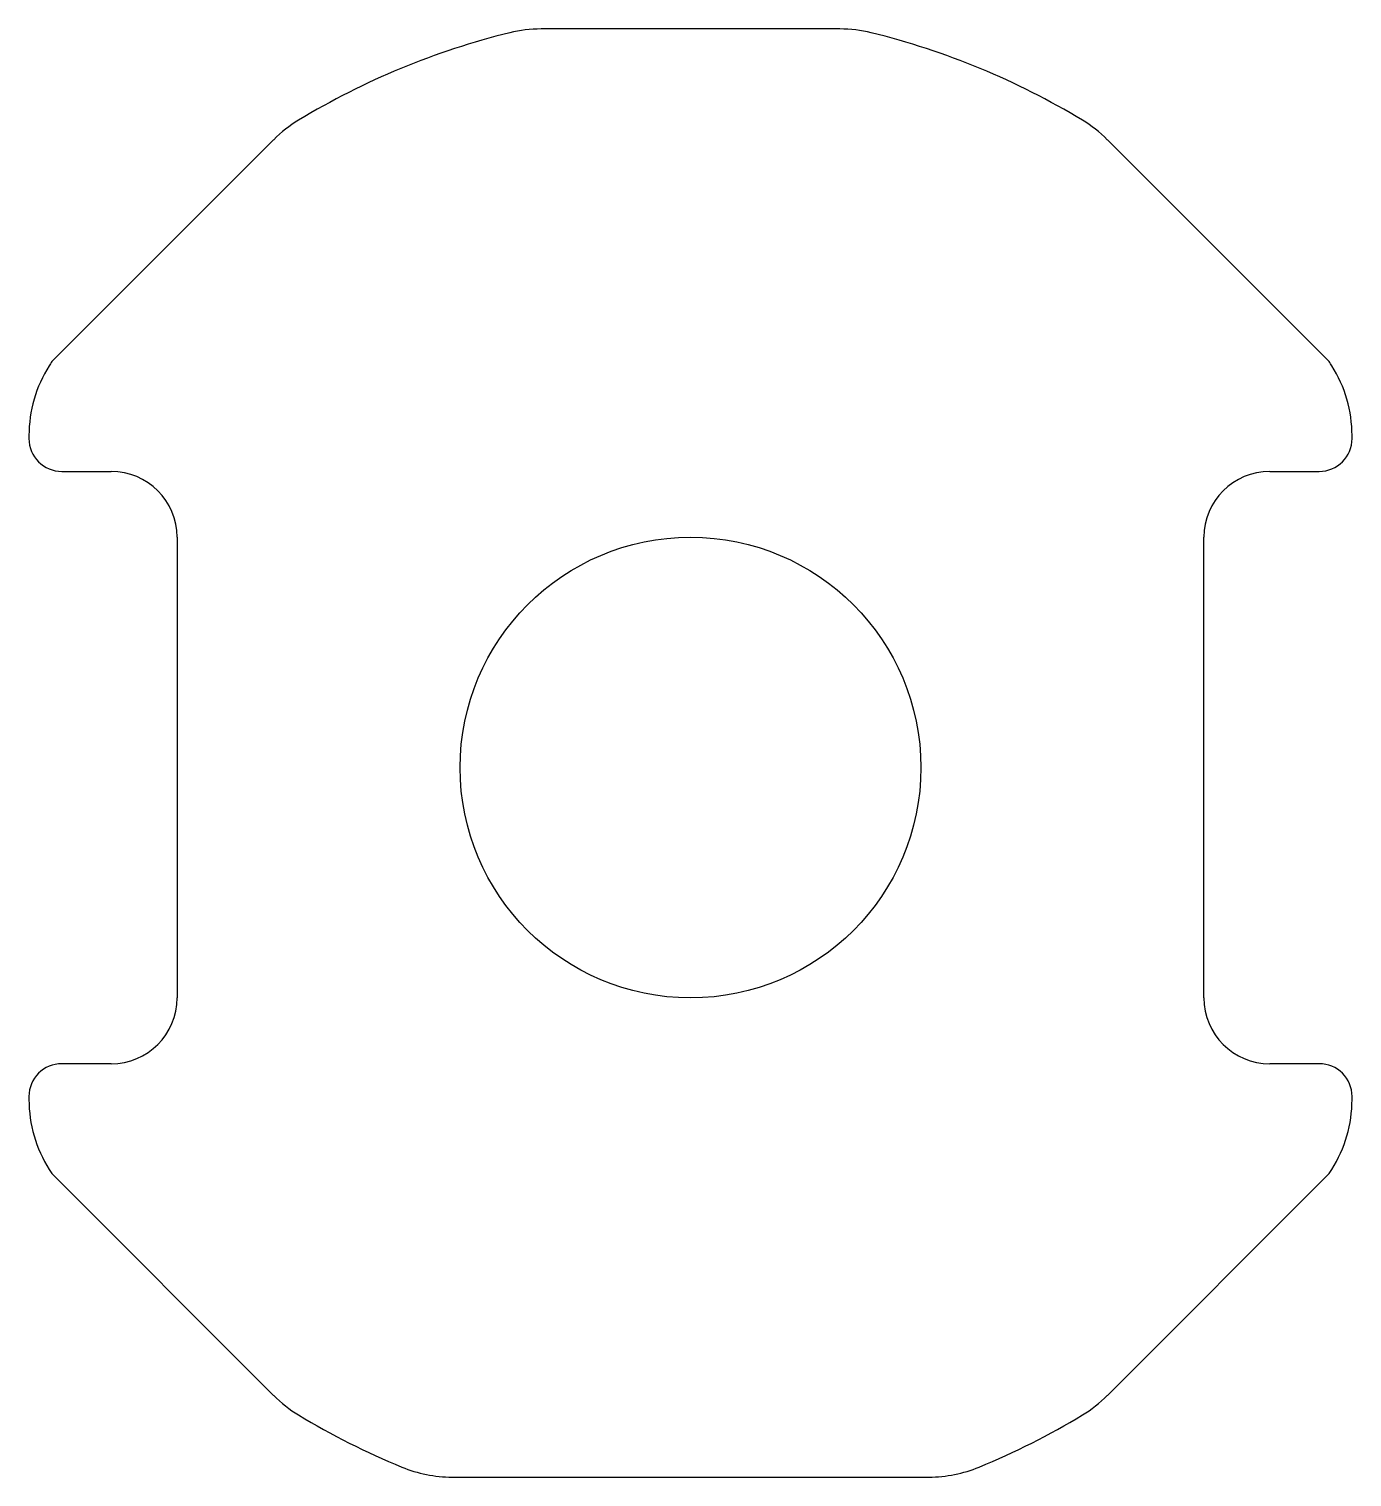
# Model space of a CAD drawing. Extents: x -10.1 to 10.1, y -10.8 to 11.2.
import ezdxf

# ---------------------------------------------------------------- set-up
doc = ezdxf.new("R2010")
doc.units = 0
doc.layers.add('MODELSKETCH_VISIBLE', color=7, linetype='CONTINUOUS')

msp = doc.modelspace()

# ---------------------------------------------------------------- linework, layer by layer
at = {"layer": 'MODELSKETCH_VISIBLE'}
for p, q in [((2.269, 11.225), (-2.269, 11.225)), ((-6.333, 9.542), (-9.705, 6.169)), ((9.705, 6.169), (6.333, 9.542)), ((-10.05, 5.045), (-10.05, 5)), ((10.05, 5), (10.05, 5.045)), ((-9.55, 4.5), (-8.8, 4.5)), ((8.8, 4.5), (9.55, 4.5)), ((-7.8, 3.5), (-7.8, -3.5)), ((7.8, -3.5), (7.8, 3.5)), ((-8.8, -4.5), (-9.55, -4.5)), ((9.55, -4.5), (8.8, -4.5)), ((-10.05, -5), (-10.05, -5.045)), ((10.05, -5.045), (10.05, -5)), ((-9.705, -6.169), (-6.333, -9.542)), ((6.333, -9.542), (9.705, -6.169)), ((-3.623, -10.782), (3.623, -10.782))]:
    msp.add_line(p, q, dxfattribs=at)
msp.add_circle((0, 0), 3.5, dxfattribs=at)
for centre, radius, start, end in [((-2.269, 9.225), 2, 90, 103.8203), ((2.269, 9.225), 2, 76.1797, 90), ((0, 0), 11.5, 103.8203, 121.1797), ((0, 0), 11.5, 58.8203, 76.1797), ((-4.918, 8.128), 2, 121.1797, 135), ((4.918, 8.128), 2, 45, 58.8203), ((0, 0), 11.5, 147.5559, 147.9266), ((0, 0), 11.5, 32.0734, 32.4441), ((-8.05, 5.045), 2, 147.9266, 180), ((8.05, 5.045), 2, 0, 32.0734), ((-9.55, 5), 0.5, 180, 270), ((9.55, 5), 0.5, 270, 0), ((-8.8, 3.5), 1, 0, 90), ((8.8, 3.5), 1, 90, 180), ((-8.8, -3.5), 1, 270, 0), ((8.8, -3.5), 1, 180, 270), ((-9.55, -5), 0.5, 90, 180), ((9.55, -5), 0.5, 0, 90), ((-8.05, -5.045), 2, 180, 212.0734), ((8.05, -5.045), 2, 327.9266, 0), ((0, 0), 11.5, 212.0734, 212.4441), ((0, 0), 11.5, 327.5559, 327.9266), ((-4.918, -8.128), 2, 225, 238.8203), ((4.918, -8.128), 2, 301.1797, 315), ((0, 0), 11.5, 238.8203, 247.5801), ((0, 0), 11.5, 292.4199, 301.1797), ((-3.623, -8.782), 2, 247.5801, 270), ((3.623, -8.782), 2, 270, 292.4199)]:
    msp.add_arc(centre, radius, start, end, dxfattribs=at)

doc.saveas('drawing.dxf')
